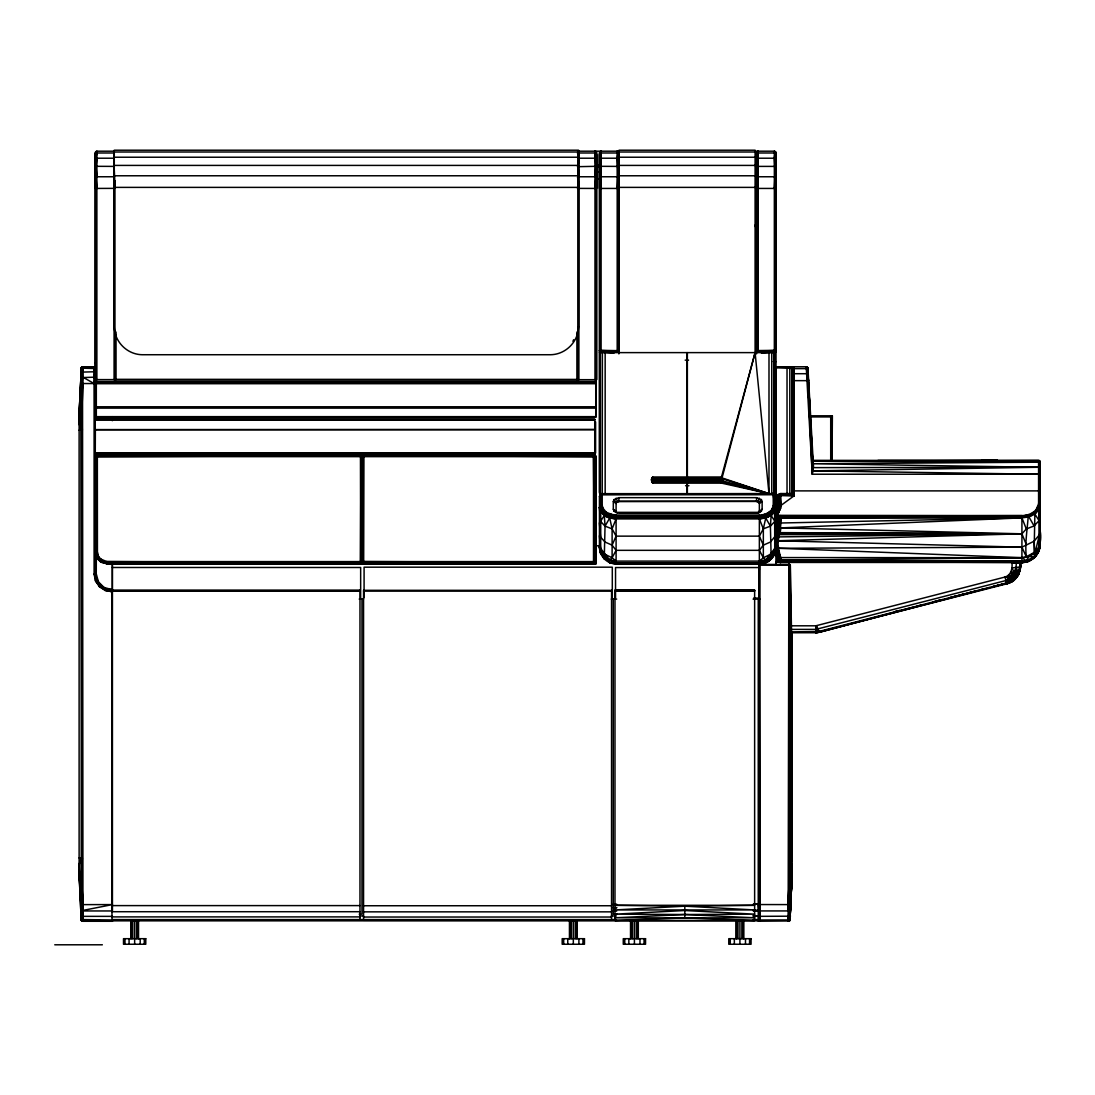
<?xml version="1.0" encoding="UTF-8"?>
<svg xmlns="http://www.w3.org/2000/svg" width="1095" height="1095" viewBox="0 0 1095 1095"><rect width="100%" height="100%" fill="white"/><g stroke="black" fill="none" stroke-linecap="round" stroke-linejoin="round"><path stroke-width="1.5" d="M82.098 918.992L81.81 921.114L79.114 873.331L81.235 920.211L83.069 921.278L81.961 920.183L79.114 869.717L82.098 910.575L112.429 904.593L81.961 904.621L81.358 415.484L82.098 367.236L94.102 366.907L95.21 368.016L95.21 383.565L81.961 383.537L79.114 418.454L82.522 367.071L82.96 919.951L83.069 921.278L112.429 921.278L112.429 919.978L82.317 919.567L79.114 869.717C82.221 885.828 80.332 906.085 83.069 921.251L112.429 921.251L82.96 919.951L82.522 921.1L81.235 920.197L79.114 874.604L79.114 413.554L81.4 367.441L83.069 366.907L82.098 369.166L79.114 418.454L82.098 377.583L94.102 377.186L94.663 379.609L94.102 383.565L82.96 377.2L82.522 367.044L81.4 367.441L79.114 414.841L81.413 367.728L82.098 369.166M792.123 632.445L792.123 874.577L789.933 920.389L788.154 921.21L788.852 564.295L789.878 564.445L759.355 564.445L758.794 920.101L759.916 921.21L788.989 920.963L792.123 869.663L789.262 904.593L758.944 904.552L759.122 565.02L790.289 565.075L791.576 634.333M778.34 562.2L777.587 548.157L777.587 561.762C786.634 565.882 774.357 547.418 776.287 543.298L776.314 514.376L779.476 506.52L779.476 496.049L780.927 494.995L793.067 494.379L793.423 366.989L794.245 366.77L794.245 495.707L779.476 506.52L778.997 512.542M791.096 891.919L792.123 873.276L789.988 920.156L788.154 921.169L789.098 920.635L789.427 897.147L788.852 564.856M789.427 857.905L789.659 564.637L788.852 564.295L790.289 565.075L790.754 631.24L789.933 626.148L791.042 626.395L791.493 634.114L792.123 857.905L791.179 862.86M758.794 904.552L759.355 919.992L788.03 919.951L788.989 920.963L792.123 873.317L789.823 920.649L788.66 919.759L788.605 916.2L789.878 872.647L789.659 564.637L789.262 904.593M467.031 454.972L593.312 454.398L595.584 455.52L96.237 454.712L95.429 455.52L95.457 552.154L96.688 557.985L100.877 561.694L106.79 563.815L364.717 563.815L362.5 562.693L360.734 563.815L360.734 454.411L361.583 454.712L360.83 455.725L95.279 455.52L97.209 454.411L594.763 454.712L595.872 456.642L595.872 563.815L106.653 563.815L106.79 561.584L99.056 558.368L96.209 555.877L95.484 553.386M96.237 454.712L96.209 555.877L100.959 562.241L104.381 563.117L359.694 563.651L362.5 561.584L364.197 563.651L595.872 563.815M775.931 555.781L775.958 547.486M831.379 459.927L831.543 415.799M81.4 430.212L81.961 383.537L79.114 423.861L81.235 430.212L81.235 857.946L82.522 921.1L81.4 920.717M82.098 910.575L82.098 377.583M779.038 550.908L779.476 561.598L780.27 562.46L778.928 551.004L779.257 558.614L780.927 560.216L1021.922 560.968L1026.316 560.804L1034.077 556.808L1039.059 549.745L1040.25 544.078C1040.346 553.947 1031.846 562.748 1021.922 562.474L779.695 562.378L779.229 557.478M831.885 459.927L832.159 415.799M95.06 372.889L94.102 371.78L82.358 372.095L81.796 391.312L83.069 383.565L81.66 415.498L82.344 430.212L81.235 430.212L81.961 383.537L81.235 430.212L79.114 430.212M939.811 562.283L780.146 562.31L776.287 543.298L776.506 514.157L780.625 508.231L780.927 493.544L792.588 493.544L794.245 495.707L780.927 495.433L779.257 496.884L779.476 496.049L780.927 495.214L794.245 495.707L793.423 490.971L794.245 490.888L1038.58 490.888L1040.25 491.573M779.092 553.043L778.901 562.255L778.271 551.524M758.944 904.552L758.794 565.403L759.355 908.508L759.916 910.93L788.03 910.93L789.823 857.905L789.659 564.637M832.063 459.927L832.378 415.799L809.506 415.799M775.931 513.623L775.931 368.44L777.587 366.77L806.276 366.77L807.686 367.55L813.161 470.85L812.244 474.217L1040.25 474.217M776.3 496.336L776.341 493.12M778.997 509.202L776.314 514.376L777.354 540.752L1021.922 533.812L1026.316 528.953L1034.077 525.956L1040.25 519.358L1039.059 550.634L1034.884 557.355L1026.316 561.899L1023.387 562.077L1028.944 561.324L1034.077 557.834L1039.059 550.634L1040.25 544.393L1040.25 462.008L1039.415 460.571L813.133 460.338M762.818 563.419C770.483 562.433 775.903 554.878 776.013 547.404L776.013 496.582L774.63 494.187L602.209 493.818L599.8 495.2L600.758 511.338L600.69 551.51L609.71 562.789L616.088 564.062L759.916 564.048M789.44 872.633L788.154 904.552L789.427 897.147L789.933 869.581L792.123 857.905L789.988 857.905L789.44 872.633L788.879 857.905L789.823 857.905M114.085 379.691L114.085 151.192L96.88 151.192L95.21 154.573L95.21 188.436L114.92 188.367M599.43 492.531L599.43 152.848L601.087 151.192L599.43 154.573L599.43 188.436L618.867 188.436L618.867 154.573L618.634 152.15L617.197 151.192L617.197 350.537M756.7 324.01L756.577 325.174L756.796 321.67M359.981 590.219L111.868 590.137L106.16 589.096L99.823 584.716L96.237 577.886L96.319 555.302M775.931 495.077L778.983 495.734L779.257 505.411L778.983 495.734L779.791 493.749L780.927 493.544M778.682 551.524L778.422 561.598L777.614 562.173M788.66 919.704L788.701 921.073L789.563 920.142L790.179 903.457L789.139 918.965L788.03 919.951C791.767 923.893 786.128 900.391 788.989 897.134L788.66 910.862M778.23 548.157L775.931 548.157L777.587 561.762L779.038 561.16L780.927 562.447L780.092 561.105L780.667 557.697L776.82 547.117L777.409 516.826L776.506 514.157L777.97 513.336L780.625 508.231L780.092 495.433L778.805 494.31L777.587 495.077L777.587 503.057L778.764 503.741L778.805 494.31L792.561 494.201L792.588 368.44L793.423 366.989L776.957 366.893L792.807 367.605L793.327 495.241L790.918 495.214M790.179 867.568L792.123 864.284L789.098 904.579L788.934 899.488M789.427 897.147L789.563 892.918M792.123 874.549L790.179 915.379L792.123 873.276L789.933 920.389L788.879 921.21M79.114 857.946L82.344 857.946L81.701 875.932L83.015 916.351L112.429 916.364M758.246 350.537L758.246 151.192L756.796 152.027L756.577 188.436L776.013 188.436L776.013 154.573L775.794 152.15L774.343 151.192L754.838 151.192M776.506 514.157L776.697 546.98L779.968 557.574L1021.922 557.697C1035.966 557.341 1042.741 544.557 1040.25 531.404L1034.077 556.808L1028.944 556.424L1021.922 557.697L780.927 560.216C776.916 552.126 773.973 540.492 780.215 532.635L780.735 517.88L776.492 515.69L780.735 517.141L1028.944 516.895L1034.884 514.102L1038.854 509.914L1040.25 504.973L1038.58 503.796L1038.58 460.338L813.174 461.228L1038.58 462.2L1040.25 463.65M1026.316 561.899L1026.316 560.804L1021.922 557.697L778.34 548.28L776.697 546.98L780.667 557.697C778.764 550.06 776.41 540.971 779.489 533.375L778.613 516.73L779.599 515.348L1021.922 515.608C1029.464 515.594 1037.129 511.488 1039.415 503.96L1039.415 460.571L1038.58 461.419M362.5 456.642L364.717 454.411L363.047 456.642L363.335 454.411L361.158 455.52L359.968 454.411M788.154 921.169L789.878 920.347L790.179 910.438M1039.415 544.42L1040.25 544.393L1038.854 551.415C1033.338 561.612 1022.839 564.144 1011.931 562.721C1012.67 568.401 1011.137 575.381 1004.854 577.079L815.816 625.806L815.816 632.759L1007.071 583.745L1012.136 581.185L1015.339 577.01L1016.365 562.721M1039.415 474.463L1040.031 461.173L1040.031 544.407C1039.716 551.743 1035.665 558.176 1028.753 560.886M81.851 388.807L82.125 383.537L82.098 391.312L82.96 377.2M758.944 915.228L759.916 916.337L788.605 916.2L790.179 894.369L789.139 910.547M790.015 915.803L790.179 912.929M776.82 547.117L776.314 544.078L776.752 544.79L777.902 536.495L778.915 517.606L780.735 517.141L1021.922 516.32C1029.902 517.387 1038.498 512.652 1040.031 504.384L1038.854 509.914L1039.059 546.46L1040.25 540.862L1039.059 549.745L1026.316 556.794L1021.922 547.171L778.258 540.793L776.752 544.79L778.34 548.28L1021.922 547.171L1034.077 541.231L1039.059 535.181M790.001 912.08L790.918 895.313M577.435 188.395L596.652 188.436L596.652 154.573L594.982 151.192L595.817 151.411L596.652 152.848L596.652 379.691L94.663 379.609M1026.316 544.639L1021.922 533.812L779.804 533.046L780.735 517.88L1021.922 517.141L1028.807 516.019L1033.707 512.145L1039.059 520.645L1040.25 504.973M79.114 418.454L82.358 372.095M774.74 553.769L776.013 547.185C775.917 556.096 768.471 564.13 759.355 563.733L616.088 563.733C606.972 564.13 599.526 556.096 599.43 547.185L600.512 551.661L605.042 557.903L609.71 559.928L612.105 557.766L612.105 528.858L609.71 518.031L610.777 514.308L616.088 515.047L759.355 515.047C765.911 515.184 771.564 511.31 774.63 505.671L774.63 494.187L773.234 493.9L775.643 495.2L774.671 511.338L774.74 551.51L765.734 562.789L759.355 564.062L759.355 515.047M1020.814 562.721C1021.129 569.728 1018.555 577.695 1012.136 581.185L1009.043 577.722L1004.854 577.079L1007.071 583.745C1016.502 581.609 1021.717 571.96 1019.623 562.721M759.355 563.733L771.14 556.561L770.401 526.134L771.14 515.54L769.169 512.227L765.405 516.115L759.355 517.661L616.088 517.661L609.737 517.552L604.303 515.54L600.69 511.803L599.43 507.396L602.209 505.397L602.387 352.617M779.257 560.229L780.927 561.667L1021.922 562.474L1026.316 560.804L1028.944 556.424L1034.077 553.071L1034.884 514.102L1038.389 508.956L1039.415 503.96M82.152 388.821L82.317 377.351M789.796 920.101C788.715 922.004 791.083 916.104 790.179 914.79L789.933 920.156L789.098 920.69L789.098 919.129L789.988 920.156L789.262 920.101M594.982 188.367L595.817 177.513L594.982 176.76L578.885 176.76L577.435 177.705M594.982 176.76L595.817 166.317L594.982 152.985L595.817 152.588M765.734 562.789L763.338 561.42L759.355 561.119L616.088 561.119L609.71 559.928L600.512 548.362L599.43 535.811L605.042 542.052L612.105 545.146L616.088 550.333L759.355 550.333L763.338 545.146L770.401 542.052L774.931 536.55L776.013 522.986L771.14 515.54L774.671 511.338L776.013 507.396L774.439 494.502L602.209 494.173L599.43 496.582L599.43 547.404L600.69 553.769L599.43 545.556L604.303 556.561L616.088 563.733M756.577 325.174L756.782 322.833M789.084 915.584L790.179 903.457M359.968 563.815L360.748 563.514L359.352 563.815L360.652 562.748L360.474 456.642L359.694 454.576L361.021 456.642L360.392 563.2L106.79 563.514M789.796 881.256L792.123 864.284M793.423 490.971L791.179 495.214L793.327 495.241M96.045 152.588L96.88 152.985L96.045 157.707L96.88 158.214L96.045 166.317L96.88 176.76L95.429 177.705M577.435 153.19L578.885 152.985L578.05 157.707L578.885 158.214L578.05 166.317L578.885 176.76M600.265 152.588L601.087 152.985L600.265 157.707L601.087 158.214L600.265 166.317L601.087 176.76L599.649 177.705M791.151 873.728L792.123 864.242L791.151 867.486M780.735 527.899L1021.922 533.812L780.215 532.635L780.735 527.899L1021.922 517.88L1028.944 516.895L1034.652 513.268L1038.58 503.796M792.588 370.069L794.245 368.632L806.372 368.632L808.63 380.567L806.974 380.649L806.276 366.77L807.275 368.098L812.244 474.217L806.974 380.649L808.096 371.67L807.083 366.976M758.246 188.367C757.521 178.334 757.535 168.124 758.246 158.214L757.411 154.669L758.246 152.985L757.411 151.548L758.246 151.192M94.102 377.186L94.663 372.615M809.794 411.761L810.204 408.421M759.355 915.502L759.916 910.93M791.055 871.948L792.123 864.242M1014.846 579.187L1018.72 574.505L1019.431 569.455M1019.897 566.088L1020.362 562.721C1021.881 571.48 1015.831 581.65 1006.647 582.937L818.855 631.5L790.877 631.87M791.028 633.375L791.767 633.923L791.945 632.691L791.425 633.786M1038.607 549.882L1039.004 547.158M94.102 371.78L94.102 366.907L82.96 368.194L95.06 368.509M759.916 916.337L759.916 921.21L759.122 565.02M114.085 188.367L114.92 183.7L114.085 166.399L96.045 166.317L95.21 167.412M617.197 188.367C617.922 178.334 617.909 168.124 617.197 158.214L618.032 151.548M774.343 188.367C775.068 178.334 775.055 168.124 774.343 158.214L775.178 151.411M82.317 919.567L82.344 921.265M790.754 631.24L790.043 575.053M776.013 545.556L774.931 551.661L771.14 556.561L776.013 545.556L774.931 551.661L771.14 559.175L770.401 557.903L774.931 551.661L776.013 546.569M778.258 540.793L779.489 533.375L1021.922 533.812L778.969 536.892L777.902 536.495L777.409 516.826L778.613 516.73M779.476 559.422L779.968 557.574M755.892 326.118L756.796 321.56M1026.316 556.794C1024.715 542.737 1027.562 528.214 1028.301 514.705L1021.922 516.32L780.735 516.279L777.601 514.992L777.121 513.719L778.34 512.556L780.092 506.082M599.43 546.569L600.512 551.661L604.303 559.175L605.042 557.903L616.088 562.748L759.355 562.748L770.401 557.903L765.734 559.928L763.338 557.766L763.338 528.858L765.734 518.031L764.666 514.308L759.355 516.251L616.088 516.251L604.358 515.061L600.69 511.803M789.221 629.392L815.816 629.392L816.651 625.738L819.293 632.308L990.017 587.632M1038.731 549.882L1040.031 544.407M1018.72 574.505L1020.814 566.005L1019.623 566.977L1011.931 567.949L1013.915 571.727L1013.806 576.257L1011.356 580.514L1006.647 582.937L1013.806 576.257L1016.187 572.206L1019.281 572.315M651.539 479.528L652.647 476.996L686.798 476.996M722.618 480.582L721.509 483.114L687.359 483.114M776.013 547.404L773.878 555.562L768.006 561.639L763.147 563.076M686.798 478.447L652.647 478.447L651.539 479.719L722.618 479.774L722.057 477.913L755.098 352.617L755.098 150.207L619.058 150.207L619.058 352.617M777.354 540.752L778.463 536.591M112.429 590.835C103.423 590.958 95.169 583.074 95.06 574.04L95.21 152.848L96.88 151.192L96.88 379.691M599.43 496.582L599.8 495.2M686.798 477.831L651.895 478.036L652.086 478.816L722.057 478.816L652.647 478.666L651.539 479.774L651.689 478.926L652.647 483.114L686.798 483.114M756.577 353.904L756.577 152.848L757.411 151.548M616.088 516.251L606.274 512.227C599.978 517.401 612.913 518.565 616.088 518.907L759.355 518.907L765.692 517.552L770.552 513.747L773.234 505.397L773.234 493.818M95.21 154.847L96.045 153.505M778.832 551.415L779.476 561.598C779.339 558.929 779.175 563.268 780.721 562.501M1019.623 566.977L1016.42 577.352L1011.958 575.121L1008.509 575.217L1009.043 577.722L1005.853 580.555L815.816 629.392M1038.58 474.217L813.161 470.85L808.411 380.567L806.632 373.71L807.426 371.027L808.096 371.67M651.539 479.227L651.895 478.036L652.647 478.447M599.43 167.412L600.265 166.317L617.197 166.399M756.577 152.848L756.796 152.15L756.796 350.537M779.476 506.52L777.806 511.693L779.763 510.475M600.512 536.55L599.43 522.986L604.303 515.54L605.042 526.134L604.303 556.561L600.512 551.661L599.43 545.556M753.114 915.954L758.246 915.954L759.081 915.078L758.246 904.183L753.127 904.306L759.684 904.183M777.08 512.665L778.203 511.242M651.895 482.074L651.539 480.39L652.647 482.279L686.798 482.279M95.21 160.5L96.045 159.473M95.771 555.302L96.237 577.886L99.823 584.716C114.838 594.462 98.591 587.645 97.181 581.596C99.878 587.18 105.941 590.068 111.868 590.698L359.981 590.657M81.358 920.43L82.522 921.128L82.96 919.978L79.114 869.717M759.355 498.184L757.973 501.852L758.986 502.564L761.381 499.594L756.577 497.664L618.867 497.664L614.049 499.594L613.309 501.524L613.309 509.243L614.049 511.173L617.471 512.912M778.901 562.255L779.284 561.229M761.381 499.594L762.134 501.524L759.355 503.522L758.986 502.153L756.577 501.195L618.867 501.195L616.458 502.153L616.088 503.522L613.309 501.524M759.355 510.845L757.973 512.912L761.381 511.173L762.134 509.243L762.134 501.524M758.944 571.864L758.944 565.075L759.916 564.733L758.794 565.403L759.916 564.295M612.105 528.858L616.088 518.907C609.272 517.962 600.758 515.143 599.43 507.396L600.512 521.302L605.042 526.134L612.105 528.858L616.088 536.139L612.105 545.146M790.645 628.982L791.493 634.114L792.123 632.746M768.991 352.617L768.991 493.653L722.618 480.883L721.509 482.279L687.359 482.279M572.945 341.312L573.616 339.737M722.618 480.883L721.509 481.663L687.359 481.663M818.143 632.554L818.855 631.5L816.459 632.718L818.198 632.54L818.992 631.021L819.347 632.294L913.312 607.205M81.961 367.975L82.344 366.934L95.06 367.482M609.71 562.789L612.105 561.42L616.088 561.119L612.105 557.766L616.088 550.333M792.588 374.545L794.245 373.71L806.632 373.71M763.338 545.146L759.355 536.139L763.338 528.858L770.401 526.134L774.931 521.302L776.013 507.396L774.74 511.803L771.14 515.54L765.734 518.031L759.355 518.907L763.338 528.858M777.902 536.495L779.544 534.661L1021.922 533.812M361.295 561.584L360.652 562.748L104.381 563.117L104.668 561.845L106.79 561.584L593.517 561.584L595.735 563.815L595.434 455.52L593.312 454.398L595.872 456.642L95.128 456.642L96.237 455.671L95.457 456.642M759.916 562.857L759.916 921.21L759.916 919.896M777.08 515.649L778.08 514.157L777.601 512.446M605.042 526.134L609.71 518.031M759.355 564.445L758.794 565.403L759.916 564.733L759.122 564.623M83.015 371.807L82.344 366.907L81.536 367.728L82.522 367.044M578.05 152.588L578.885 151.192L578.05 151.411L578.05 379.691M106.79 563.815L100.877 561.694L102.068 560.325L106.79 562.693L360.392 563.2M616.403 919.567L112.292 919.567L112.292 920.84L758.246 920.84L759.684 918.979M95.21 168.972L96.045 168.411M82.289 921.046L81.961 920.183L81.4 920.744M770.401 554.371L763.338 557.766L759.355 561.119L765.734 559.928L774.931 548.362L776.013 535.811L774.931 536.55M807.275 368.098L806.372 368.632L807.686 367.55L807.932 368.947L807.686 367.55M818.061 629.119L815.816 631.87L816.979 632.705L815.816 632.759M779.476 496.049L779.257 508.71M593.517 561.584L593.517 454.411L363.937 454.712L363.677 563.2L595.543 563.624L595.735 456.642L593.517 454.712L363.677 455.027L593.517 455.52L594.599 456.642L595.05 563.131L363.677 563.2M791.179 495.214L793.067 494.379M363.937 454.712L363.239 455.52L593.517 456.642L594.339 562.419L363.622 562.762L106.79 561.584M96.264 456.642L97.346 455.52L360.392 455.027L361.295 456.642L364.101 454.411M776.15 367.605L777.587 366.77M1009.043 577.722L1011.958 575.121L1016.365 567.689L1018.021 572.411L1015.339 577.01L1011.356 580.514M112.429 591.806L105.065 590.451L99.303 586.591C99.166 582.43 107.967 593.545 111.868 590.698L106.01 589.466L99.508 584.976L95.84 577.982L95.21 574.04L95.552 578.05L99.289 585.182M1013.874 580.364L1019.075 573.794L1014.189 580.117L1007.071 583.745L1013.874 580.364L1010.562 581.212L1013.874 580.364L1011.356 582.047L993.302 586.769M780.927 495.214L780.092 495.857L780.927 505.931M1011.356 582.047L993.261 586.646L1011.356 582.047L1013.833 580.227M762.134 509.243L759.355 511.242L759.355 503.125M614.049 499.594L616.458 502.564L618.867 501.592L757.973 501.455M757.973 512.912L761.381 511.173M95.429 455.52L97.346 454.712M359.694 563.651L361.158 562.693L361.583 563.815M577.435 166.7L595.817 166.317L596.652 167.412M758.944 565.075L759.916 564.733M791.972 633.102L791.001 633.006L792.123 634.114M790.645 366.77L789.81 368.44L789.81 493.544L788.975 495.214M654.865 478.666L654.865 481.444M719.278 481.444L719.278 478.666M778.983 495.734L779.982 495.241L778.983 495.734L779.134 504.508M105.065 590.451L112.429 591.245M82.344 366.934L81.796 367.756M758.246 599.102L758.246 920.84L759.081 920.498M96.209 555.877L97.428 555.452L102.068 560.325M83.069 366.934L81.66 367.236L94.663 367.195M793.286 366.77L791.836 368.44L791.836 493.544L790.398 495.214M653.25 478.666L652.278 479.774L653.25 481.444M720.907 481.444L721.879 480.335L720.907 478.666M780.215 532.635L780.735 515.526M1005.853 580.555L1010.302 579.323L1011.958 575.121L1011.027 571.96L1016.187 572.206M721.509 481.444L722.618 480.39L722.467 481.184L721.509 476.996L755.098 352.617L768.991 493.653L721.509 483.114L721.509 481.444L652.086 481.294L722.057 481.294L722.057 482.197L768.991 493.653L722.057 477.913L687.359 477.831M780.927 494.379L778.572 495.433L778.23 503.235L777.587 495.077M758.246 920.84L759.081 920.621M916.611 606.329L921.552 605.015M933.091 601.921L938.045 600.607M899.515 610.517L894.588 611.763L899.556 610.517M942.275 599.622L937.347 600.881L942.302 599.622M950.501 597.528L955.442 596.282L950.515 597.528M980.107 590L985.035 588.74L980.121 590M81.838 367.222L83.069 366.907M94.102 366.907L94.102 574.04L96.319 574.04L98.399 581.815L104.093 587.495L111.868 589.589L111.868 591.806L105.763 590.123L99.303 586.591L95.457 580.829L95.552 578.05M95.21 574.04L96.483 580.405L96.237 577.886M1027.384 561.215L1021.922 562.501L1028.944 561.324M363.335 454.712L364.717 454.411M780.927 495.433L792.356 495.118M602.209 493.9L600.813 494.187L601.456 510.188L604.892 513.747L616.088 517.661M600.813 494.858L774.439 494.502L776.013 496.582M617.471 512.515L757.973 512.515M759.355 512.583L616.088 512.583M1023.291 561.708L1027.384 561.092M777.601 514.992L780.735 516.279L1021.922 515.608L1021.922 562.721M90.912 367.414L94.102 367.099M788.701 921.073L788.989 920.963M761.436 353.137L776.013 352.029L756.577 351.071L776.013 350.537L756.577 350.783M684.813 906.181L614.979 909.945L754.633 909.945L684.813 906.181L614.979 905.305L754.633 905.305L684.813 906.181L684.813 917.925L754.633 920.457L754.633 590.178L614.979 590.178L614.979 920.457L754.633 920.457M994.479 460.379L997.49 460.338L877.93 460.447M614.979 920.457L684.813 917.925L754.633 917.788L684.813 914.517L614.979 914.161L684.813 910.52L754.633 914.161L684.813 914.517L614.979 917.788L684.813 917.925M618.867 351.468L599.43 352.029L614.008 353.137M776.41 367.263L787.031 366.989M616.677 907.645L613.255 907.728L616.677 907.796M613.255 914.174L616.677 914.092L613.255 914.174L613.255 599.102M753.127 910.684L758.246 910.561L753.127 910.451M759.355 516.251L765.405 516.115L770.552 513.747L775.643 506.396L773.234 505.397M780.735 522.999L1021.922 517.88L1026.316 528.953M776.054 367.797L792.588 368.44M759.355 517.661L765.692 517.552L771.085 515.061L774.671 511.338L772.18 509.093M995.41 460.338L981.941 460.338M81.386 875.945L83.069 904.593M81.796 920.416L81.386 920.443M776.957 366.893L787.031 366.77L787.031 495.214M773.234 361.624L776.013 361.61M1038.58 462.2L813.325 463.76L1038.58 467.278L1040.25 468.112M618.867 351.974L599.43 352.029L618.867 351.071L599.43 350.537L618.867 350.783M97.346 456.642L360.337 455.725M780.927 561.667L1021.922 560.968M613.255 911.108L616.677 911.095M753.127 910.575L758.246 910.561M83.069 921.251L81.796 921.046L83.069 921.251L82.96 919.951M756.577 350.564L776.013 350.537M577.612 151.192L618.661 151.192M114.277 152L578.516 152M619.058 152L755.098 152M96.88 152.985L114.085 152.985M578.885 152.985L594.982 152.985M601.087 152.985L617.197 152.985M758.246 152.985L774.343 152.985M114.277 157.228L578.516 157.228M619.058 157.228L755.098 157.228M96.88 158.214L114.085 158.214M578.885 158.214L594.982 158.214M601.087 158.214L617.197 158.214M758.246 158.214L774.343 158.214M596.652 165.071L599.43 165.071M114.277 165.413L578.516 165.413M619.058 165.413L755.098 165.413M758.246 166.399L774.343 166.399M596.652 166.933L599.43 166.933M596.652 172.011L599.43 172.011M114.277 175.775L578.516 175.775M619.058 175.775L755.098 175.775M96.88 176.76L114.085 176.76M601.087 176.76L617.197 176.76M758.246 176.76L774.343 176.76M95.21 178.95L96.045 178.95M596.652 178.95L599.43 178.95M114.277 187.382L578.516 187.382M619.058 187.382L755.098 187.382M685.169 360.145L688.563 360.145M95.21 362.76L96.045 362.76M115.755 379.472L577.216 379.472M792.588 380.649L806.974 380.649M96.319 381.484L596.091 381.484M96.319 381.922L596.091 381.922M96.319 382.634L596.091 382.634M96.319 382.689L596.091 382.689M96.319 407.066L596.091 407.066M96.319 407.463L596.091 407.463M96.319 407.901L596.091 407.901M96.319 416.647L596.091 416.647M96.319 416.962L596.091 417.072L596.091 379.855M809.506 416.921L831.94 416.921L831.94 460.228L831.776 416.921M94.964 419.453L594.736 419.563M94.964 420.015L594.736 420.015M94.964 429.637L594.736 429.432M94.964 429.705L594.736 429.705M94.964 452.892L594.736 452.892M94.964 453.439L594.736 453.439M94.964 453.836L594.736 454.001M594.736 454.493L94.964 454.493L94.964 419.043L594.736 419.043L594.736 456.642M687.359 476.996L721.509 476.996L721.509 478.666M687.359 478.447L721.509 478.447L768.991 493.653M651.689 479.227L722.618 479.528M651.689 480.883L722.618 480.335L651.539 480.335L652.647 482.279M686.798 481.663L652.086 481.54M685.552 485.728L688.933 485.728M773.234 492.996L776.013 492.996M777.121 502.181L777.874 502.181M775.931 503.057L777.587 503.057M777.121 503.371L777.874 503.371M777.121 512.816L777.874 512.816M780.735 517.88L1021.922 517.88M616.088 536.139L759.355 536.139M594.845 545.789L599.43 545.789M95.128 552.154L97.346 552.154L99.056 558.368L104.668 561.845L100.877 561.694M775.931 562.173L779.339 562.173M364.197 563.651L363.047 561.584L364.197 563.651L595.543 563.624L595.434 456.081L593.312 454.398L594.763 454.712M112.429 567.484L360.652 567.484L360.652 598.021M758.808 567.552L615.541 567.552L615.541 598.089M112.429 589.589L106.16 589.096M614.979 590.26L754.633 590.26M614.979 590.739L754.633 590.739M111.977 590.944L359.981 590.944M363.554 591.081L611.558 591.081M614.979 591.013L754.633 591.013M753.688 598.089L758.808 598.089M359.201 599.102L363.472 599.102M611.243 599.102L616.677 599.102M753.073 599.102L759.916 599.102M789.221 625.806L815.816 625.806M790.877 632.759L815.871 632.732M613.255 904.183L616.677 904.183M111.977 905.606L359.981 905.606M363.554 905.743L611.558 905.743M111.977 911.711L359.981 911.711M363.554 911.848L611.558 911.848M359.201 914.174L361.98 914.174L361.98 599.102M360.077 915.954L363.499 915.954M611.284 915.954L616.403 915.954M111.977 916.898L359.981 916.898M363.554 917.035L611.558 917.035M753.114 919.567L759.081 919.554L758.246 915.954L753.127 915.899M54.75 944.793L102.355 944.793M363.622 562.762L595.05 563.131L595.406 456.642L594.626 455.671L594.339 562.419L363.608 561.584M789.988 565.403L790.727 626.217M756.577 351.974L776.013 352.029L756.577 351.468M599.43 350.537L618.867 350.646M610.777 514.308L604.892 513.747L600.758 511.338L603.263 509.093L602.209 505.397M789.303 564.733L790.289 565.075L789.303 564.295M777.518 548.143L778.34 548.28M81.824 921.073L83.069 921.278M111.868 590.698C105.12 590.794 99.837 587.385 95.457 580.829L94.102 574.04L98.988 585.442M791.89 495.214L794.245 495.707M776.56 546.159L779.024 555.973L778.162 552.208M617.197 151.192L618.032 151.411L618.032 350.537M362.5 563.514L363.335 563.815L363.239 562.693M363.335 563.514L364.101 563.815M101.561 560.585L98.044 559.189L99.056 558.368L96.264 552.154M614.049 511.173L616.458 512.2L616.088 510.845M777.121 513.719L778.928 515.937M605.042 554.371L612.105 557.766M817.814 631.541L819.347 632.294L818.937 631.021M1037.321 508.313L1038.854 509.914M613.309 509.243L616.088 511.242L616.088 503.125M775.794 155.23L775.178 154.669L775.178 350.537M100.959 562.241L96.552 557.985L95.525 553.605M359.694 454.576L361.021 456.642M600.813 505.671L606.274 512.227L601.456 510.188L599.8 506.396M770.401 526.134L765.734 518.031L771.085 515.061L773.672 509.887L774.63 505.671L773.234 494.584M1028.944 516.895L1034.077 525.956M759.355 550.333L763.338 557.766M779.202 557.793L779.626 558.614M791.315 632.951L791.767 633.923M722.057 477.913L722.618 479.227M779.229 533.908L779.544 534.661L778.915 517.606L779.804 533.046M616.088 498.184L617.471 501.455M779.257 560.572L779.777 562.105M687.359 481.444L687.359 493.653L776.013 493.558L776.013 152.848L774.343 151.192L774.343 350.537M755.071 225.118L756.7 231.031M778.504 535.428L778.969 536.892M776.287 543.298L776.752 544.79M775.794 154.066L776.013 154.847M776.013 152.848L775.794 152.027L775.794 350.537M755.892 228.704L756.796 233.262M787.976 916.337L788.66 919.759M95.84 577.982L95.361 555.302M95.155 578.146L94.663 367.058M756.782 232.208L756.577 229.868L756.796 233.372M600.265 177.513L601.087 188.367M578.05 177.513L578.885 188.367M96.045 177.513L96.88 188.367M1034.077 541.231L1034.884 552.77M82.522 904.607L82.96 910.958L112.429 910.958L112.429 563.993M82.44 919.718L82.522 921.128M807.795 380.608L813.161 470.85L1038.58 467.278L813.544 467.633L807.946 368.344M808.671 395.966L808.959 401.085L808.685 397.608M808.63 395.801L808.904 400.866M808.671 385.7L809.438 401.057M809.78 407.887L810.218 416.428M789.933 869.581L790.179 877.136M97.428 555.452L97.346 454.411M776.204 492.586L776.204 495.98M1034.077 556.808L1034.077 557.834M831.324 416.921L831.324 460.228M830.708 415.799L830.708 460.228M779.257 557.478L779.257 560.886M778.696 503.276L778.696 511.817M777.874 501.565L777.915 513.528M777.34 501.565L777.34 513.528M777.121 501.565L777.121 513.528M775.931 547.281L775.931 564.021M774.535 493.653L774.535 352.617L599.622 352.617L599.622 493.653L686.798 493.653L686.798 481.444M773.795 352.617L773.795 493.653M771.756 352.617L771.756 493.653M759.355 564.828L759.355 569.934M759.081 599.102L758.944 920.662M757.411 151.411L757.411 350.537M756.577 497.664L756.577 501.592M756.577 512.761L618.867 512.761M749.569 938.689L749.569 944.246M745.49 938.689L745.49 944.246M743.806 920.84L743.806 938.689M743.286 920.84L743.286 938.689M741.862 920.84L741.862 938.689M739.919 920.84L739.919 944.246M737.975 920.84L737.975 938.689M736.552 920.84L736.552 938.689M736.032 920.84L736.032 938.689M734.348 938.689L734.348 944.246M730.269 938.689L730.269 944.246M717.061 478.666L717.061 481.444M687.359 352.617L687.359 478.666M686.798 352.617L686.798 478.666M657.096 478.666L657.096 481.444M652.647 476.996L652.647 478.666M652.647 481.444L652.647 483.114M644.052 938.689L644.052 944.246M639.986 938.689L639.986 944.246M638.303 920.84L638.303 938.689M637.783 920.84L637.783 938.689M636.359 920.84L636.359 938.689M634.416 920.84L634.416 944.246M632.472 920.84L632.472 938.689M631.048 920.84L631.048 938.689M630.528 920.84L630.528 938.689M628.845 938.689L628.845 944.246M624.766 938.689L624.766 944.246M618.867 174.023L618.867 182.098M618.867 191.844L618.867 353.904M618.867 497.664L618.867 501.592M618.634 152.15L618.634 350.537M616.088 515.047L616.088 564.062M612.297 597.733L612.297 567.183L364.087 567.183L364.087 597.733M605.165 352.617L605.165 493.653M601.087 151.192L601.087 350.537M600.361 352.617L600.361 493.653M600.265 151.411L600.265 350.537M599.649 152.027L599.649 350.537M596.433 152.027L596.433 379.691M595.817 151.411L595.817 379.691M595.748 414.8L595.748 383.702L95.429 383.702L95.429 414.8M595.598 421.904L595.598 453.001L95.265 453.001L95.361 429.254M594.982 151.192L594.982 379.691M582.978 938.689L582.978 944.246M578.885 151.192L578.885 379.691M578.899 938.689L578.899 944.246M577.435 331.867L577.435 379.691M577.216 331.881L577.216 379.691M577.216 920.84L577.216 938.689M576.695 920.84L576.695 938.689M575.272 920.84L575.272 938.689M573.328 920.84L573.328 944.246M571.385 920.84L571.385 938.689M569.961 920.84L569.961 938.689M569.441 920.84L569.441 938.689M567.757 938.689L567.757 944.246M563.679 938.689L563.679 944.246M362.5 454.411L362.5 563.815M359.981 590.178L359.981 920.142L111.977 920.142L111.977 590.178M144.28 938.689L144.28 944.246M140.201 938.689L140.201 944.246M138.531 920.84L138.531 938.689M138.011 920.84L138.011 938.689M136.588 920.84L136.588 938.689M134.644 920.84L134.644 944.246M132.7 920.84L132.7 938.689M131.277 920.84L131.277 938.689M130.757 920.84L130.757 938.689M129.073 938.689L129.073 944.246M124.994 938.689L124.994 944.246M115.755 331.881L115.755 379.691M115.536 331.867L115.536 379.691M114.92 180.689L114.92 379.691M112.429 416.634L112.429 420.056M112.292 417.277L112.292 420.699M112.292 563.815L112.292 590.698M96.319 379.855L96.319 417.072M96.045 151.411L96.045 379.691M95.429 152.027L95.429 379.691M776.068 493.9L776.068 497.281L776.027 493.9M578.516 326.953C578.215 341.873 565.663 354.424 550.744 354.725L142.049 354.725C127.129 354.424 114.578 341.873 114.277 326.953L114.277 150.207L578.516 150.207L578.516 326.953M81.235 857.946L79.114 864.325L81.961 904.621L81.235 857.946M963.655 594.188L958.727 595.434L963.668 594.188M976.822 590.835L966.953 593.353L976.822 590.835M611.558 590.356L363.554 590.314L363.554 920.279L611.558 920.279L611.558 590.314M145.772 938.689L123.502 938.689L123.502 944.246L145.772 944.246L145.772 938.689M584.47 938.689L562.187 938.689L562.187 944.246L584.47 944.246L584.47 938.689M645.544 938.689L623.274 938.689L623.274 944.246L645.544 944.246L645.544 938.689M751.06 938.689L728.777 938.689L728.777 944.246L751.06 944.246L751.06 938.689"/></g></svg>
